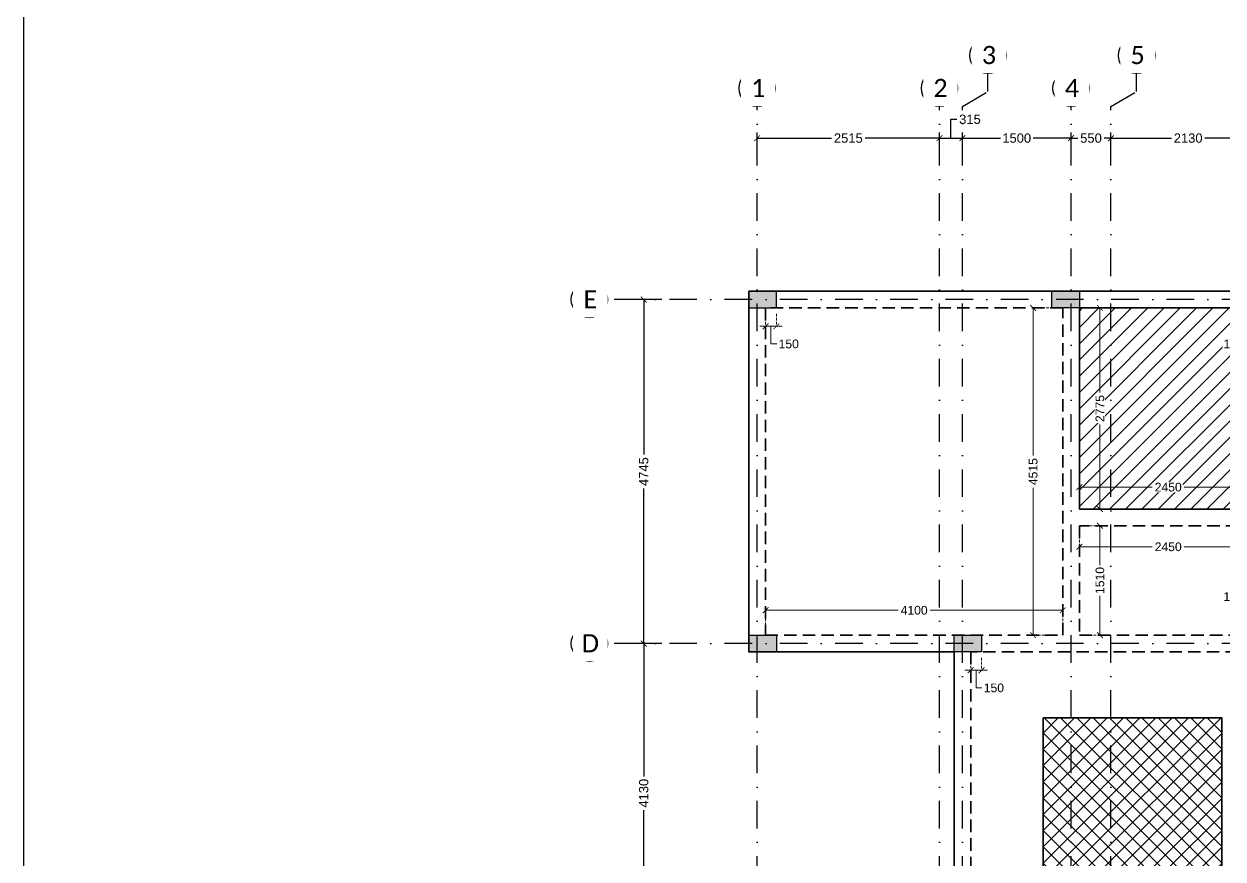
# Model space of a CAD drawing. Header units: millimetres. Extents: x -10000 to 124200, y -12045 to 23620.
# Drawn here: x -10000 to 6541, y 5787 to 17307 of the extents above; entities that cross this region are included whole.
import ezdxf

# ---------------------------------------------------------------- set-up
doc = ezdxf.new("R2010")
doc.units = ezdxf.units.MM
doc.header["$LTSCALE"] = 150
for name, pattern in [('1625E_Grid$0$DASHDOTX2', [50.8, 25.4, -12.7, 0, -12.7]), ('3BHK-W(SB)$0$HIDDEN', [0.375, 0.25, -0.125]), ('HIDDENX2', [19.05, 12.7, -6.35])]:
    doc.linetypes.add(name, pattern=pattern)
for name, color, linetype in [('1625E_Columns$0$ad-Column', 3, 'Continuous'), ('1625E_Columns$0$ad-Column Hatch', 125, 'Continuous'), ('1625E_Grid$0$ad-Grid', 8, '1625E_Grid$0$DASHDOTX2'), ('1625E_Grid$0$ad-Text main', 7, 'Continuous')]:
    doc.layers.add(name, color=color, linetype=linetype)
doc.layers.add('1625E_Grid$0$ad-Dimension', color=7, linetype='Continuous', lineweight=0, true_color=0x0000f9)
for name, color, linetype, lineweight in [('ad-Dimension', 6, 'Continuous', 0), ('ad-Elevation 10', 8, 'Continuous', 0), ('ad-Framing', 4, 'Continuous', 35)]:
    doc.layers.add(name, color=color, linetype=linetype, lineweight=lineweight)
doc.styles.add('1625E_Grid$0$Standard', font='arial.ttf')
doc.styles.add('ROMANS-TITLE', font='arial.ttf', dxfattribs={"width": 0.8})
doc.styles.get("Standard").update_dxf_attribs({"font": 'arial.ttf'})
doc.dimstyles.new('1625E_Grid$0$A-75-DIM-INT (Framing)', dxfattribs={"dimscale": 100, "dimtxt": 1.6, "dimasz": 1, "dimexe": 1, "dimexo": 1, "dimgap": 0.5, "dimtad": 0, "dimdec": 0, "dimdsep": 46, "dimtxsty": '1625E_Grid$0$Standard', "dimblk": '1625E_Grid$0$_ArchTick', "dimcen": 0.025, "dimclrd": 5, "dimclre": 5, "dimclrt": 256, "dimazin": 2, "dimtfac": 1, "dimtdec": 0, "dimtmove": 1, "dimatfit": 0, "dimldrblk": '1625E_Grid$0$_ArchTick', "dimfxl": 1, "dimfxlon": 1, "dimtfill": 1, "dimtolj": 1, "dimtzin": 0, "dimarcsym": 0})
doc.dimstyles.new('A-75-DIM-INT (Framing)', dxfattribs={"dimscale": 100, "dimtxt": 1.5, "dimasz": 1, "dimexe": 0, "dimexo": 0, "dimgap": 0.5, "dimtad": 0, "dimdec": 0, "dimdsep": 46, "dimtxsty": 'ROMANS-TITLE', "dimblk": 'ARCHTICK', "dimcen": 0.025, "dimclrd": 5, "dimclre": 5, "dimclrt": 256, "dimazin": 2, "dimtfac": 1, "dimtdec": 0, "dimtmove": 1, "dimatfit": 0, "dimldrblk": 'ARCHTICK', "dimfxl": 1, "dimtfill": 1, "dimtolj": 1, "dimtzin": 0, "dimarcsym": 0})

# ---------------------------------------------------------------- blocks, each defined once
blk = doc.blocks.new('1625E_Grid$0$_ArchTick')
at = {"color": 0, "linetype": 'ByBlock', "const_width": 0.15}
blk.add_lwpolyline([(-0.5, -0.5), (0.5, 0.5)], dxfattribs=at)
blk = doc.blocks.new('*D194')
at = {"layer": '1625E_Grid$0$ad-Dimension', "lineweight": -2, "transparency": 16777216}
for p, q in [((115, 15370), (115, 15812)), ((115, 15732), (1140, 15732)), ((2630, 15732), (1605, 15732)), ((2630, 15432), (2630, 15812))]:
    blk.add_line(p, q, dxfattribs=at)
at = {"layer": 'Defpoints', "color": 0, "transparency": 16777216}
for p in [(2630, 15732), (115, 15290), (2630, 15352)]:
    blk.add_point(p, dxfattribs=at)
at = {"layer": '1625E_Grid$0$ad-Dimension', "lineweight": -2, "transparency": 16777216, "xscale": 80, "yscale": 80, "zscale": 80, "rotation": 180}
blk.add_blockref('1625E_Grid$0$_ArchTick', (115, 15732), dxfattribs=at)
at = {"layer": '1625E_Grid$0$ad-Dimension', "lineweight": -2, "transparency": 16777216, "xscale": 80, "yscale": 80, "zscale": 80}
blk.add_blockref('1625E_Grid$0$_ArchTick', (2630, 15732), dxfattribs=at)
at = {"layer": '1625E_Grid$0$ad-Dimension', "transparency": 16777216, "insert": (1372, 15732), "char_height": 128, "attachment_point": 5, "style": '1625E_Grid$0$Standard', "bg_fill": 3, "box_fill_scale": 1.1, "bg_fill_color": 256, "bg_fill_true_color": 13158600, "bg_fill_transparency": 0}
blk.add_mtext('\\A1;2515', dxfattribs=at)
blk = doc.blocks.new('*D195')
at = {"layer": '1625E_Grid$0$ad-Dimension', "lineweight": -2, "transparency": 16777216}
for p, q in [((2787, 15732), (2788, 15992)), ((2788, 15992), (2868, 15992)), ((2630, 15370), (2630, 15812)), ((2630, 15732), (2945, 15732)), ((2945, 15432), (2945, 15812))]:
    blk.add_line(p, q, dxfattribs=at)
at = {"layer": 'Defpoints', "color": 0, "transparency": 16777216}
for p in [(2945, 15732), (2630, 15290), (2945, 15352)]:
    blk.add_point(p, dxfattribs=at)
at = {"layer": '1625E_Grid$0$ad-Dimension', "lineweight": -2, "transparency": 16777216, "xscale": 80, "yscale": 80, "zscale": 80, "rotation": 180}
blk.add_blockref('1625E_Grid$0$_ArchTick', (2630, 15732), dxfattribs=at)
at = {"layer": '1625E_Grid$0$ad-Dimension', "lineweight": -2, "transparency": 16777216, "xscale": 80, "yscale": 80, "zscale": 80}
blk.add_blockref('1625E_Grid$0$_ArchTick', (2945, 15732), dxfattribs=at)
at = {"layer": '1625E_Grid$0$ad-Dimension', "transparency": 16777216, "insert": (3050, 15992), "char_height": 128, "attachment_point": 5, "style": '1625E_Grid$0$Standard', "bg_fill": 3, "box_fill_scale": 1.1, "bg_fill_color": 256, "bg_fill_true_color": 13158600, "bg_fill_transparency": 0}
blk.add_mtext('\\A1;315', dxfattribs=at)
blk = doc.blocks.new('*D198')
at = {"layer": '1625E_Grid$0$ad-Dimension', "lineweight": -2, "transparency": 16777216}
for p, q in [((2945, 15432), (2945, 15812)), ((2945, 15732), (3470, 15732)), ((4445, 15732), (3920, 15732)), ((4445, 15432), (4445, 15812))]:
    blk.add_line(p, q, dxfattribs=at)
at = {"layer": 'Defpoints', "color": 0, "transparency": 16777216}
for p in [(4445, 15732), (2945, 15352), (4445, 15352)]:
    blk.add_point(p, dxfattribs=at)
at = {"layer": '1625E_Grid$0$ad-Dimension', "lineweight": -2, "transparency": 16777216, "xscale": 80, "yscale": 80, "zscale": 80, "rotation": 180}
blk.add_blockref('1625E_Grid$0$_ArchTick', (2945, 15732), dxfattribs=at)
at = {"layer": '1625E_Grid$0$ad-Dimension', "lineweight": -2, "transparency": 16777216, "xscale": 80, "yscale": 80, "zscale": 80}
blk.add_blockref('1625E_Grid$0$_ArchTick', (4445, 15732), dxfattribs=at)
at = {"layer": '1625E_Grid$0$ad-Dimension', "transparency": 16777216, "insert": (3695, 15732), "char_height": 128, "attachment_point": 5, "style": '1625E_Grid$0$Standard', "bg_fill": 3, "box_fill_scale": 1.1, "bg_fill_color": 256, "bg_fill_true_color": 13158600, "bg_fill_transparency": 0}
blk.add_mtext('\\A1;1500', dxfattribs=at)
blk = doc.blocks.new('*D196')
at = {"layer": '1625E_Grid$0$ad-Dimension', "lineweight": -2, "transparency": 16777216}
for p, q in [((4445, 15370), (4445, 15812)), ((4445, 15732), (4539, 15732)), ((4995, 15732), (4901, 15732)), ((4995, 15432), (4995, 15812))]:
    blk.add_line(p, q, dxfattribs=at)
at = {"layer": 'Defpoints', "color": 0, "transparency": 16777216}
for p in [(4995, 15732), (4445, 15290), (4995, 15352)]:
    blk.add_point(p, dxfattribs=at)
at = {"layer": '1625E_Grid$0$ad-Dimension', "lineweight": -2, "transparency": 16777216, "xscale": 80, "yscale": 80, "zscale": 80, "rotation": 180}
blk.add_blockref('1625E_Grid$0$_ArchTick', (4445, 15732), dxfattribs=at)
at = {"layer": '1625E_Grid$0$ad-Dimension', "lineweight": -2, "transparency": 16777216, "xscale": 80, "yscale": 80, "zscale": 80}
blk.add_blockref('1625E_Grid$0$_ArchTick', (4995, 15732), dxfattribs=at)
at = {"layer": '1625E_Grid$0$ad-Dimension', "transparency": 16777216, "insert": (4720, 15732), "char_height": 128, "attachment_point": 5, "style": '1625E_Grid$0$Standard', "bg_fill": 3, "box_fill_scale": 1.1, "bg_fill_color": 256, "bg_fill_true_color": 13158600, "bg_fill_transparency": 0}
blk.add_mtext('\\A1;550', dxfattribs=at)
blk = doc.blocks.new('*D197')
at = {"layer": '1625E_Grid$0$ad-Dimension', "lineweight": -2, "transparency": 16777216}
for p, q in [((4995, 15370), (4995, 15812)), ((4995, 15732), (5828, 15732)), ((7125, 15732), (6292, 15732)), ((7125, 15432), (7125, 15812))]:
    blk.add_line(p, q, dxfattribs=at)
at = {"layer": 'Defpoints', "color": 0, "transparency": 16777216}
for p in [(7125, 15732), (4995, 15290), (7125, 15352)]:
    blk.add_point(p, dxfattribs=at)
at = {"layer": '1625E_Grid$0$ad-Dimension', "lineweight": -2, "transparency": 16777216, "xscale": 80, "yscale": 80, "zscale": 80, "rotation": 180}
blk.add_blockref('1625E_Grid$0$_ArchTick', (4995, 15732), dxfattribs=at)
at = {"layer": '1625E_Grid$0$ad-Dimension', "lineweight": -2, "transparency": 16777216, "xscale": 80, "yscale": 80, "zscale": 80}
blk.add_blockref('1625E_Grid$0$_ArchTick', (7125, 15732), dxfattribs=at)
at = {"layer": '1625E_Grid$0$ad-Dimension', "transparency": 16777216, "insert": (6060, 15732), "char_height": 128, "attachment_point": 5, "style": '1625E_Grid$0$Standard', "bg_fill": 3, "box_fill_scale": 1.1, "bg_fill_color": 256, "bg_fill_true_color": 13158600, "bg_fill_transparency": 0}
blk.add_mtext('\\A1;2130', dxfattribs=at)
blk = doc.blocks.new('*D190')
at = {"layer": '1625E_Grid$0$ad-Dimension', "lineweight": -2, "transparency": 16777216}
for p, q in [((-1202, 13505), (-1530, 13505)), ((-1450, 13505), (-1450, 11367)), ((-1450, 8760), (-1450, 10898)), ((-1202, 8760), (-1530, 8760))]:
    blk.add_line(p, q, dxfattribs=at)
at = {"layer": 'Defpoints', "color": 0, "transparency": 16777216}
for p in [(-1122, 13505), (-1450, 8760), (-1122, 8760)]:
    blk.add_point(p, dxfattribs=at)
at = {"layer": '1625E_Grid$0$ad-Dimension', "lineweight": -2, "transparency": 16777216, "xscale": 80, "yscale": 80, "zscale": 80}
for p, rotation in [((-1450, 13505), 90), ((-1450, 8760), 270)]:
    blk.add_blockref('1625E_Grid$0$_ArchTick', p, dxfattribs=dict(at, rotation=rotation))
at = {"layer": '1625E_Grid$0$ad-Dimension', "transparency": 16777216, "insert": (-1450, 11132), "char_height": 128, "attachment_point": 5, "rotation": 90, "style": '1625E_Grid$0$Standard', "bg_fill": 3, "box_fill_scale": 1.1, "bg_fill_color": 257, "bg_fill_transparency": 0}
blk.add_mtext('\\A1;4745', dxfattribs=at)
blk = doc.blocks.new('*D191')
at = {"layer": '1625E_Grid$0$ad-Dimension', "lineweight": -2, "transparency": 16777216}
for p, q in [((-1202, 8760), (-1530, 8760)), ((-1450, 8760), (-1450, 6928)), ((-1450, 4630), (-1450, 6462)), ((-1202, 4630), (-1530, 4630))]:
    blk.add_line(p, q, dxfattribs=at)
at = {"layer": 'Defpoints', "color": 0, "transparency": 16777216}
for p in [(-1122, 8760), (-1450, 4630), (-1122, 4630)]:
    blk.add_point(p, dxfattribs=at)
at = {"layer": '1625E_Grid$0$ad-Dimension', "lineweight": -2, "transparency": 16777216, "xscale": 80, "yscale": 80, "zscale": 80}
for p, rotation in [((-1450, 8760), 90), ((-1450, 4630), 270)]:
    blk.add_blockref('1625E_Grid$0$_ArchTick', p, dxfattribs=dict(at, rotation=rotation))
at = {"layer": '1625E_Grid$0$ad-Dimension', "transparency": 16777216, "insert": (-1450, 6695), "char_height": 128, "attachment_point": 5, "rotation": 90, "style": '1625E_Grid$0$Standard', "bg_fill": 3, "box_fill_scale": 1.1, "bg_fill_color": 257, "bg_fill_transparency": 0}
blk.add_mtext('\\A1;4130', dxfattribs=at)
blk = doc.blocks.new('1625E_Columns$0$zw$6AA0')
at = {"layer": '1625E_Columns$0$ad-Column Hatch', "transparency": 33554687}
h = blk.add_hatch(color=256, dxfattribs=at)
h.dxf.hatch_style = 1
h.paths.add_polyline_path([(0, -230), (380, -230), (380, 0), (0, 0)])
at = {"layer": '1625E_Columns$0$ad-Column'}
blk.add_lwpolyline([(0, -230), (380, -230), (380, 0), (0, 0)], close=True, dxfattribs=at)
blk = doc.blocks.new('1625E_Columns')
at = {"layer": '1625E_Columns$0$ad-Column', "rotation": 359.9999999999993}
blk.add_blockref('1625E_Columns$0$zw$6AA0', (0, 13620), dxfattribs=at)
at = {"layer": '1625E_Columns$0$ad-Column', "xscale": -1}
for p, rotation in [((4560, 13620), 359.9999999999997), ((0, 8645), 179.9999999999998), ((3210, 8875), 359.9999999999997)]:
    blk.add_blockref('1625E_Columns$0$zw$6AA0', p, dxfattribs=dict(at, rotation=rotation))
blk = doc.blocks.new('zw$7E9D')
at = {"layer": 'ad-Elevation 10', "ltscale": 0.09}
h = blk.add_hatch(dxfattribs=at)
h.set_pattern_fill('ANSI31', color=256, scale=50)
h.set_pattern_definition([(45, (4560, 7508.14), (-112.2532, 112.2532), [])])
h.paths.add_polyline_path([(4560, -3005), (7010, -3005), (7010, -230), (4560, -230)])
h = blk.add_hatch(dxfattribs=at)
h.set_pattern_fill('ANSI37', color=256, scale=50)
h.set_pattern_definition([(45, (4060, -7965), (-112.253, 112.253), []), (135, (4060, -7965), (-112.253, -112.253), [])])
h.paths.add_polyline_path([(4060, -7965), (6525, -7965), (6525, -5885), (4060, -5885)])
blk.add_lwpolyline([(4560, -3005), (7010, -3005), (7010, -230), (4560, -230)], close=True, dxfattribs=at)
at = {"layer": 'ad-Framing'}
for points in [[(0, 0), (13540, 0), (13540, -4975), (12120, -4975), (12120, -8875), (13540, -8875), (13540, -15670), (2480, -15670), (2480, -13620), (0, -13620), (0, -8875), (2830, -8875), (2830, -4975), (0, -4975)], [(4560, -3005), (7010, -3005), (7010, -230), (4560, -230)], [(4060, -7965), (6525, -7965), (6525, -5885), (4060, -5885)]]:
    blk.add_lwpolyline(points, close=True, dxfattribs=at)
at = {"layer": 'ad-Framing', "linetype": 'HIDDENX2', "ltscale": 0.09}
for points in [[(230, -4745), (4330, -4745), (4330, -230), (230, -230)], [(4560, -4745), (7010, -4745), (7010, -3235), (4560, -3235)], [(3060, -8875), (11890, -8875), (11890, -4975), (3060, -4975)]]:
    blk.add_lwpolyline(points, close=True, dxfattribs=at)
blk = doc.blocks.new('_ArchTick')
at = {"color": 0, "linetype": 'ByBlock', "const_width": 0.15}
blk.add_lwpolyline([(-0.5, -0.5), (0.5, 0.5)], dxfattribs=at)
blk = doc.blocks.new('*D29')
at = {"layer": 'ad-Dimension', "linetype": '3BHK-W(SB)$0$HIDDEN', "lineweight": -2, "transparency": 16777216}
for p, q in [((0, -4435), (0, -4171)), ((4100, -4435), (4100, -4171))]:
    blk.add_line(p, q, dxfattribs=at)
at = {"layer": 'ad-Dimension', "lineweight": -2, "transparency": 16777216}
for p, q in [((0, -4171), (1829, -4171)), ((4100, -4171), (2271, -4171))]:
    blk.add_line(p, q, dxfattribs=at)
at = {"layer": 'Defpoints', "color": 0, "transparency": 16777216}
for p in [(4100, -4171), (0, -4515), (4100, -4515)]:
    blk.add_point(p, dxfattribs=at)
at = {"layer": 'ad-Dimension', "lineweight": -2, "transparency": 16777216, "xscale": 80, "yscale": 80, "zscale": 80, "rotation": 180}
blk.add_blockref('_ArchTick', (0, -4171), dxfattribs=at)
at = {"layer": 'ad-Dimension', "lineweight": -2, "transparency": 16777216, "xscale": 80, "yscale": 80, "zscale": 80}
blk.add_blockref('_ArchTick', (4100, -4171), dxfattribs=at)
at = {"layer": 'ad-Dimension', "transparency": 16777216, "insert": (2050, -4171), "char_height": 120, "attachment_point": 5, "bg_fill": 3, "box_fill_scale": 1.1, "bg_fill_color": 257, "bg_fill_transparency": 0}
blk.add_mtext('\\A1;4100', dxfattribs=at)
blk = doc.blocks.new('*D30')
at = {"layer": 'ad-Dimension', "linetype": '3BHK-W(SB)$0$HIDDEN', "lineweight": -2, "transparency": 16777216}
for p, q in [((4020, 0), (3692, 0)), ((4020, -4515), (3692, -4515))]:
    blk.add_line(p, q, dxfattribs=at)
at = {"layer": 'ad-Dimension', "lineweight": -2, "transparency": 16777216}
for p, q in [((3692, 0), (3692, -2035)), ((3692, -4515), (3692, -2480))]:
    blk.add_line(p, q, dxfattribs=at)
at = {"layer": 'Defpoints', "color": 0, "transparency": 16777216}
for p in [(4100, 0), (3692, -4515), (4100, -4515)]:
    blk.add_point(p, dxfattribs=at)
at = {"layer": 'ad-Dimension', "lineweight": -2, "transparency": 16777216, "xscale": 80, "yscale": 80, "zscale": 80}
for p, rotation in [((3692, 0), 90), ((3692, -4515), 270)]:
    blk.add_blockref('_ArchTick', p, dxfattribs=dict(at, rotation=rotation))
at = {"layer": 'ad-Dimension', "transparency": 16777216, "insert": (3692, -2258), "char_height": 120, "attachment_point": 5, "rotation": 90, "bg_fill": 3, "box_fill_scale": 1.1, "bg_fill_color": 257, "bg_fill_transparency": 0}
blk.add_mtext('\\A1;4515', dxfattribs=at)
blk = doc.blocks.new('*D31')
at = {"layer": 'ad-Dimension', "linetype": '3BHK-W(SB)$0$HIDDEN', "lineweight": -2, "transparency": 16777216}
for p, q in [((0, -80), (0, -253)), ((150, -80), (150, -253))]:
    blk.add_line(p, q, dxfattribs=at)
at = {"layer": 'ad-Dimension', "lineweight": -2, "transparency": 16777216}
for p, q in [((0, -253), (-80, -253)), ((150, -253), (0, -253)), ((74, -497), (75, -253)), ((150, -253), (230, -253)), ((154, -497), (74, -497))]:
    blk.add_line(p, q, dxfattribs=at)
at = {"layer": 'Defpoints', "color": 0, "transparency": 16777216}
for p in [(0, 0), (150, 0), (0, -253)]:
    blk.add_point(p, dxfattribs=at)
at = {"layer": 'ad-Dimension', "lineweight": -2, "transparency": 16777216, "xscale": 80, "yscale": 80, "zscale": 80}
blk.add_blockref('_ArchTick', (0, -253), dxfattribs=at)
at = {"layer": 'ad-Dimension', "lineweight": -2, "transparency": 16777216, "xscale": 80, "yscale": 80, "zscale": 80, "rotation": 180}
blk.add_blockref('_ArchTick', (150, -253), dxfattribs=at)
at = {"layer": 'ad-Dimension', "transparency": 16777216, "insert": (320, -497), "char_height": 120, "attachment_point": 5, "bg_fill": 3, "box_fill_scale": 1.1, "bg_fill_color": 257, "bg_fill_transparency": 0}
blk.add_mtext('\\A1;150', dxfattribs=at)
blk = doc.blocks.new('*D32')
at = {"layer": 'ad-Dimension', "linetype": '3BHK-W(SB)$0$HIDDEN', "lineweight": -2, "transparency": 16777216}
for p, q in [((4410, -3005), (4613, -3005)), ((4410, -4515), (4613, -4515))]:
    blk.add_line(p, q, dxfattribs=at)
at = {"layer": 'ad-Dimension', "lineweight": -2, "transparency": 16777216}
for p, q in [((4613, -3005), (4613, -3547)), ((4613, -4515), (4613, -3973))]:
    blk.add_line(p, q, dxfattribs=at)
at = {"layer": 'Defpoints', "color": 0, "transparency": 16777216}
for p in [(4330, -3005), (4330, -4515), (4613, -4515)]:
    blk.add_point(p, dxfattribs=at)
at = {"layer": 'ad-Dimension', "lineweight": -2, "transparency": 16777216, "xscale": 80, "yscale": 80, "zscale": 80}
for p, rotation in [((4613, -3005), 90), ((4613, -4515), 270)]:
    blk.add_blockref('_ArchTick', p, dxfattribs=dict(at, rotation=rotation))
at = {"layer": 'ad-Dimension', "transparency": 16777216, "insert": (4613, -3760), "char_height": 120, "attachment_point": 5, "rotation": 90, "bg_fill": 3, "box_fill_scale": 1.1, "bg_fill_color": 257, "bg_fill_transparency": 0}
blk.add_mtext('\\A1;1510', dxfattribs=at)
blk = doc.blocks.new('*D33')
at = {"layer": 'ad-Dimension', "lineweight": -2, "transparency": 16777216}
for p, q in [((6622, -3983), (6702, -3983)), ((6702, -3983), (6705, -4171)), ((6630, -4171), (6550, -4171)), ((6630, -4171), (6780, -4171)), ((6780, -4171), (6860, -4171))]:
    blk.add_line(p, q, dxfattribs=at)
at = {"layer": 'ad-Dimension', "linetype": '3BHK-W(SB)$0$HIDDEN', "lineweight": -2, "transparency": 16777216}
for p, q in [((6630, -4435), (6630, -4171)), ((6780, -4435), (6780, -4171))]:
    blk.add_line(p, q, dxfattribs=at)
at = {"layer": 'Defpoints', "color": 0, "transparency": 16777216}
for p in [(6780, -4171), (6630, -4515), (6780, -4515)]:
    blk.add_point(p, dxfattribs=at)
at = {"layer": 'ad-Dimension', "lineweight": -2, "transparency": 16777216, "xscale": 80, "yscale": 80, "zscale": 80}
blk.add_blockref('_ArchTick', (6630, -4171), dxfattribs=at)
at = {"layer": 'ad-Dimension', "lineweight": -2, "transparency": 16777216, "xscale": 80, "yscale": 80, "zscale": 80, "rotation": 180}
blk.add_blockref('_ArchTick', (6780, -4171), dxfattribs=at)
at = {"layer": 'ad-Dimension', "transparency": 16777216, "insert": (6456, -3983), "char_height": 120, "attachment_point": 5, "bg_fill": 3, "box_fill_scale": 1.1, "bg_fill_color": 257, "bg_fill_transparency": 0}
blk.add_mtext('\\A1;150', dxfattribs=at)
blk = doc.blocks.new('*D34')
at = {"layer": 'ad-Dimension', "linetype": '3BHK-W(SB)$0$HIDDEN', "lineweight": -2, "transparency": 16777216}
for p, q in [((4330, -3085), (4330, -3296)), ((6780, -3085), (6780, -3296))]:
    blk.add_line(p, q, dxfattribs=at)
at = {"layer": 'ad-Dimension', "lineweight": -2, "transparency": 16777216}
for p, q in [((4330, -3296), (5335, -3296)), ((6780, -3296), (5775, -3296))]:
    blk.add_line(p, q, dxfattribs=at)
at = {"layer": 'Defpoints', "color": 0, "transparency": 16777216}
for p in [(4330, -3005), (6780, -3005), (4330, -3296)]:
    blk.add_point(p, dxfattribs=at)
at = {"layer": 'ad-Dimension', "lineweight": -2, "transparency": 16777216, "xscale": 80, "yscale": 80, "zscale": 80, "rotation": 180}
blk.add_blockref('_ArchTick', (4330, -3296), dxfattribs=at)
at = {"layer": 'ad-Dimension', "lineweight": -2, "transparency": 16777216, "xscale": 80, "yscale": 80, "zscale": 80}
blk.add_blockref('_ArchTick', (6780, -3296), dxfattribs=at)
at = {"layer": 'ad-Dimension', "transparency": 16777216, "insert": (5555, -3296), "char_height": 120, "attachment_point": 5, "bg_fill": 3, "box_fill_scale": 1.1, "bg_fill_color": 257, "bg_fill_transparency": 0}
blk.add_mtext('\\A1;2450', dxfattribs=at)
blk = doc.blocks.new('*D46')
at = {"layer": 'ad-Dimension', "linetype": '3BHK-W(SB)$0$HIDDEN', "lineweight": -2, "transparency": 16777216}
for p, q in [((4330, -2695), (4330, -2473)), ((6780, -2695), (6780, -2473))]:
    blk.add_line(p, q, dxfattribs=at)
at = {"layer": 'ad-Dimension', "lineweight": -2, "transparency": 16777216}
for p, q in [((4330, -2473), (5335, -2473)), ((6780, -2473), (5775, -2473))]:
    blk.add_line(p, q, dxfattribs=at)
at = {"layer": 'Defpoints', "color": 0, "transparency": 16777216}
for p in [(4330, -2473), (4330, -2775), (6780, -2775)]:
    blk.add_point(p, dxfattribs=at)
at = {"layer": 'ad-Dimension', "lineweight": -2, "transparency": 16777216, "xscale": 80, "yscale": 80, "zscale": 80, "rotation": 180}
blk.add_blockref('_ArchTick', (4330, -2473), dxfattribs=at)
at = {"layer": 'ad-Dimension', "lineweight": -2, "transparency": 16777216, "xscale": 80, "yscale": 80, "zscale": 80}
blk.add_blockref('_ArchTick', (6780, -2473), dxfattribs=at)
at = {"layer": 'ad-Dimension', "transparency": 16777216, "insert": (5555, -2473), "char_height": 120, "attachment_point": 5, "bg_fill": 3, "box_fill_scale": 1.1, "bg_fill_color": 257, "bg_fill_transparency": 0}
blk.add_mtext('\\A1;2450', dxfattribs=at)
blk = doc.blocks.new('*D47')
at = {"layer": 'ad-Dimension', "linetype": '3BHK-W(SB)$0$HIDDEN', "lineweight": -2, "transparency": 16777216}
for p, q in [((4410, 0), (4613, 0)), ((4410, -2775), (4613, -2775))]:
    blk.add_line(p, q, dxfattribs=at)
at = {"layer": 'ad-Dimension', "lineweight": -2, "transparency": 16777216}
for p, q in [((4613, 0), (4613, -1167)), ((4613, -2775), (4613, -1608))]:
    blk.add_line(p, q, dxfattribs=at)
at = {"layer": 'Defpoints', "color": 0, "transparency": 16777216}
for p in [(4330, 0), (4330, -2775), (4613, -2775)]:
    blk.add_point(p, dxfattribs=at)
at = {"layer": 'ad-Dimension', "lineweight": -2, "transparency": 16777216, "xscale": 80, "yscale": 80, "zscale": 80}
for p, rotation in [((4613, 0), 90), ((4613, -2775), 270)]:
    blk.add_blockref('_ArchTick', p, dxfattribs=dict(at, rotation=rotation))
at = {"layer": 'ad-Dimension', "transparency": 16777216, "insert": (4613, -1388), "char_height": 120, "attachment_point": 5, "rotation": 90, "bg_fill": 3, "box_fill_scale": 1.1, "bg_fill_color": 257, "bg_fill_transparency": 0}
blk.add_mtext('\\A1;2775', dxfattribs=at)
blk = doc.blocks.new('*D48')
at = {"layer": 'ad-Dimension', "linetype": '3BHK-W(SB)$0$HIDDEN', "lineweight": -2, "transparency": 16777216}
for p, q in [((6630, -80), (6630, -253)), ((6780, -80), (6780, -253))]:
    blk.add_line(p, q, dxfattribs=at)
at = {"layer": 'ad-Dimension', "lineweight": -2, "transparency": 16777216}
for p, q in [((6630, -253), (6550, -253)), ((6630, -253), (6780, -253)), ((6705, -497), (6705, -253)), ((6780, -253), (6860, -253)), ((6625, -497), (6705, -497))]:
    blk.add_line(p, q, dxfattribs=at)
at = {"layer": 'Defpoints', "color": 0, "transparency": 16777216}
for p in [(6630, 0), (6780, 0), (6780, -253)]:
    blk.add_point(p, dxfattribs=at)
at = {"layer": 'ad-Dimension', "lineweight": -2, "transparency": 16777216, "xscale": 80, "yscale": 80, "zscale": 80}
blk.add_blockref('_ArchTick', (6630, -253), dxfattribs=at)
at = {"layer": 'ad-Dimension', "lineweight": -2, "transparency": 16777216, "xscale": 80, "yscale": 80, "zscale": 80, "rotation": 180}
blk.add_blockref('_ArchTick', (6780, -253), dxfattribs=at)
at = {"layer": 'ad-Dimension', "transparency": 16777216, "insert": (6458, -497), "char_height": 120, "attachment_point": 5, "bg_fill": 3, "box_fill_scale": 1.1, "bg_fill_color": 257, "bg_fill_transparency": 0}
blk.add_mtext('\\A1;150', dxfattribs=at)
blk = doc.blocks.new('*D51')
at = {"layer": 'ad-Dimension', "linetype": '3BHK-W(SB)$0$HIDDEN', "lineweight": -2, "transparency": 16777216}
for p, q in [((2830, -4825), (2830, -4998)), ((2980, -4825), (2980, -4998))]:
    blk.add_line(p, q, dxfattribs=at)
at = {"layer": 'ad-Dimension', "lineweight": -2, "transparency": 16777216}
for p, q in [((2830, -4998), (2750, -4998)), ((2980, -4998), (2830, -4998)), ((2904, -5242), (2905, -4998)), ((2980, -4998), (3060, -4998)), ((2984, -5242), (2904, -5242))]:
    blk.add_line(p, q, dxfattribs=at)
at = {"layer": 'Defpoints', "color": 0, "transparency": 16777216}
for p in [(2830, -4745), (2980, -4745), (2830, -4998)]:
    blk.add_point(p, dxfattribs=at)
at = {"layer": 'ad-Dimension', "lineweight": -2, "transparency": 16777216, "xscale": 80, "yscale": 80, "zscale": 80}
blk.add_blockref('_ArchTick', (2830, -4998), dxfattribs=at)
at = {"layer": 'ad-Dimension', "lineweight": -2, "transparency": 16777216, "xscale": 80, "yscale": 80, "zscale": 80, "rotation": 180}
blk.add_blockref('_ArchTick', (2980, -4998), dxfattribs=at)
at = {"layer": 'ad-Dimension', "transparency": 16777216, "insert": (3150, -5242), "char_height": 120, "attachment_point": 5, "bg_fill": 3, "box_fill_scale": 1.1, "bg_fill_color": 257, "bg_fill_transparency": 0}
blk.add_mtext('\\A1;150', dxfattribs=at)
blk = doc.blocks.new('1625E_Grid')
at = {"layer": '1625E_Grid$0$ad-Grid', "ltscale": 0.1}
for points in [[(5348.6, -4913.6), (5348.6, -4663.6), (4995, -4460), (4995, 16170), (5348.6, 16373.6), (5348.6, 16623.6)], [(115, -4460), (115, 16170)], [(2630, -4460), (2630, 16170)], [(4445, -4460), (4445, 16170)]]:
    blk.add_lwpolyline(points, dxfattribs=at)
at = {"layer": '1625E_Grid$0$ad-Grid', "color": 7, "linetype": 'ByBlock'}
for centre in [(3298.6, 16873.6), (5348.6, 16873.6), (115, 16420), (2630, 16420), (4445, 16420), (-2200, 13505), (-2200, 8760)]:
    blk.add_circle(centre, 250, dxfattribs=at)
at = {"layer": '1625E_Grid$0$ad-Text main', "char_height": 250, "width": 227.385, "attachment_point": 5, "style": '1625E_Grid$0$Standard', "bg_fill": 2}
for s, insert in [('{\\fCalibri|b0|i0|c0|p34;5}', (5362, 16877.6)), ('{\\fCalibri|b0|i0|c0|p34;1}', (128.5, 16424)), ('{\\fCalibri|b0|i0|c0|p34;2}', (2643.5, 16424)), ('{\\fCalibri|b0|i0|c0|p34;4}', (4458.5, 16424)), ('{\\fCalibri|b0|i0|c0|p34;E}', (-2186.5, 13509)), ('{\\fCalibri|b0|i0|c0|p34;D}', (-2186.5, 8764))]:
    blk.add_mtext(s, dxfattribs=dict(at, insert=insert))
at = {"layer": '1625E_Grid$0$ad-Dimension'}
dim = blk.add_linear_dim(base=(2630, 15732), p1=(115, 15289.9), p2=(2630, 15351.9), dimstyle='1625E_Grid$0$A-75-DIM-INT (Framing)', override={"dimscale": 80, "dimblk": '1625E_Grid$0$_ArchTick', "dimclrd": 256, "dimclre": 256, "dimfxl": 10, "dimtfill": 1, "dimtfillclr": 0}, dxfattribs=at)
dim.commit()
dim.dimension.update_dxf_attribs({"geometry": '*D194', "text_midpoint": (1372.5, 15732)})
at = {"layer": '1625E_Grid$0$ad-Grid', "ltscale": 0.1}
for points in [[(3298.6, -4913.6), (3298.6, -4663.6), (2945, -4460), (2945, 16170), (3298.6, 16373.6), (3298.6, 16623.6)], [(16050, 13505), (-1950, 13505)], [(16050, 8760), (-1950, 8760)]]:
    blk.add_lwpolyline(points, dxfattribs=at)
at = {"layer": '1625E_Grid$0$ad-Text main', "insert": (3312, 16877.6), "char_height": 250, "width": 227.385, "attachment_point": 5, "style": '1625E_Grid$0$Standard', "bg_fill": 2}
blk.add_mtext('{\\fCalibri|b0|i0|c0|p34;3}', dxfattribs=at)
at = {"layer": '1625E_Grid$0$ad-Dimension'}
dim = blk.add_linear_dim(base=(2945, 15732), p1=(2630, 15289.9), p2=(2945, 15351.9), dimstyle='1625E_Grid$0$A-75-DIM-INT (Framing)', override={"dimscale": 80, "dimblk": '1625E_Grid$0$_ArchTick', "dimclrd": 256, "dimclre": 256, "dimfxl": 10, "dimtfill": 1, "dimtfillclr": 0}, dxfattribs=at)
dim.commit()
dim.dimension.update_dxf_attribs({"geometry": '*D195', "text_midpoint": (2908, 15992.4), "dimtype": 128})
dim = blk.add_linear_dim(base=(-1450, 8760), p1=(-1122, 13505), p2=(-1122, 8760), angle=90, dimstyle='1625E_Grid$0$A-75-DIM-INT (Framing)', override={"dimscale": 80, "dimblk": '1625E_Grid$0$_ArchTick', "dimclrd": 256, "dimclre": 256, "dimfxl": 10, "dimtfill": 1, "dimtfillclr": 0}, dxfattribs=at)
dim.commit()
dim.dimension.update_dxf_attribs({"geometry": '*D190', "text_midpoint": (-1450, 11132.5)})
dim = blk.add_linear_dim(base=(4445, 15732.4), p1=(2945, 15352.3), p2=(4445, 15352.3), dimstyle='1625E_Grid$0$A-75-DIM-INT (Framing)', override={"dimscale": 80, "dimblk": '1625E_Grid$0$_ArchTick', "dimclrd": 256, "dimclre": 256, "dimfxl": 10, "dimtfill": 1, "dimtfillclr": 0}, dxfattribs=at)
dim.commit()
dim.dimension.update_dxf_attribs({"geometry": '*D198', "text_midpoint": (3695, 15732.4)})
dim = blk.add_linear_dim(base=(-1450, 4630), p1=(-1122, 8760), p2=(-1122, 4630), angle=90, dimstyle='1625E_Grid$0$A-75-DIM-INT (Framing)', override={"dimscale": 80, "dimblk": '1625E_Grid$0$_ArchTick', "dimclrd": 256, "dimclre": 256, "dimfxl": 10, "dimtfill": 1, "dimtfillclr": 0}, dxfattribs=at)
dim.commit()
dim.dimension.update_dxf_attribs({"geometry": '*D191', "text_midpoint": (-1450, 6695)})
dim = blk.add_linear_dim(base=(4995, 15732), p1=(4445, 15289.9), p2=(4995, 15351.9), dimstyle='1625E_Grid$0$A-75-DIM-INT (Framing)', override={"dimscale": 80, "dimblk": '1625E_Grid$0$_ArchTick', "dimclrd": 256, "dimclre": 256, "dimfxl": 10, "dimtfill": 1, "dimtfillclr": 0}, dxfattribs=at)
dim.commit()
dim.dimension.update_dxf_attribs({"geometry": '*D196', "text_midpoint": (4720, 15732)})
dim = blk.add_linear_dim(base=(7125, 15732), p1=(4995, 15289.9), p2=(7125, 15351.9), dimstyle='1625E_Grid$0$A-75-DIM-INT (Framing)', override={"dimscale": 80, "dimblk": '1625E_Grid$0$_ArchTick', "dimclrd": 256, "dimclre": 256, "dimfxl": 10, "dimtfill": 1, "dimtfillclr": 0}, dxfattribs=at)
dim.commit()
dim.dimension.update_dxf_attribs({"geometry": '*D197', "text_midpoint": (6060, 15732)})
blk = doc.blocks.new('zw$7D19')
at = {"layer": 'ad-Dimension'}
for base, p1, p2, picture, middle in [((0, -252.8), (150, 0), (0, 0), '*D31', (193.6, -496.6)), ((2830, -4997.8), (2980, -4745), (2830, -4745), '*D51', (3023.6, -5241.6))]:
    dim = blk.add_linear_dim(base=base, p1=p1, p2=p2, angle=180, dimstyle='A-75-DIM-INT (Framing)', override={"dimscale": 80, "dimexo": 1, "dimtxsty": 'Standard', "dimblk": 'ArchTick', "dimclrd": 256, "dimclre": 256, "dimfxl": 10, "dimtfill": 1, "dimtfillclr": 0}, dxfattribs=at)
    dim.commit()
    dim.dimension.update_dxf_attribs({"geometry": picture, "text_midpoint": middle, "dimtype": 128})
for base, p1, p2, picture, middle in [((6780, -252.8), (6630, 0), (6780, 0), '*D48', (6584.8, -496.6)), ((6780, -4171.4), (6630, -4515), (6780, -4515), '*D33', (6582.4, -3982.7))]:
    dim = blk.add_linear_dim(base=base, p1=p1, p2=p2, dimstyle='A-75-DIM-INT (Framing)', override={"dimscale": 80, "dimexo": 1, "dimtxsty": 'Standard', "dimblk": 'ArchTick', "dimclrd": 256, "dimclre": 256, "dimfxl": 10, "dimtfill": 1, "dimtfillclr": 0}, dxfattribs=at)
    dim.commit()
    dim.dimension.update_dxf_attribs({"geometry": picture, "text_midpoint": middle, "dimtype": 128})
for base, p1, p2, picture, middle in [((4330, -2472.7), (6780, -2775), (4330, -2775), '*D46', (5555, -2472.7)), ((4100, -4171.4), (0, -4515), (4100, -4515), '*D29', (2050, -4171.4))]:
    dim = blk.add_linear_dim(base=base, p1=p1, p2=p2, dimstyle='A-75-DIM-INT (Framing)', override={"dimscale": 80, "dimexo": 1, "dimtxsty": 'Standard', "dimblk": 'ArchTick', "dimclrd": 256, "dimclre": 256, "dimfxl": 10, "dimtfill": 1, "dimtfillclr": 0}, dxfattribs=at)
    dim.commit()
    dim.dimension.update_dxf_attribs({"geometry": picture, "text_midpoint": middle})
dim = blk.add_linear_dim(base=(4613.2, -4515), p1=(4330, -3005), p2=(4330, -4515), angle=90, dimstyle='A-75-DIM-INT (Framing)', override={"dimscale": 80, "dimexo": 1, "dimtxsty": 'Standard', "dimblk": 'ArchTick', "dimclrd": 256, "dimclre": 256, "dimfxl": 10, "dimtfill": 1, "dimtfillclr": 0}, dxfattribs=at)
dim.commit()
dim.dimension.update_dxf_attribs({"geometry": '*D32', "text_midpoint": (4613.2, -3760)})
for base, p1, p2, picture, middle in [((3692.1, -4515), (4100, 0), (4100, -4515), '*D30', (3692.1, -2257.5)), ((4613.2, -2775), (4330, 0), (4330, -2775), '*D47', (4613.2, -1387.5))]:
    dim = blk.add_linear_dim(base=base, p1=p1, p2=p2, angle=90, dimstyle='A-75-DIM-INT (Framing)', override={"dimscale": 80, "dimexo": 1, "dimtxsty": 'Standard', "dimblk": 'ArchTick', "dimclrd": 256, "dimclre": 256, "dimfxl": 10, "dimtfill": 1, "dimtfillclr": 0}, dxfattribs=at)
    dim.commit()
    dim.dimension.update_dxf_attribs({"geometry": picture, "text_midpoint": middle})
dim = blk.add_linear_dim(base=(4330, -3295.9), p1=(6780, -3005), p2=(4330, -3005), dimstyle='A-75-DIM-INT (Framing)', override={"dimscale": 80, "dimexo": 1, "dimtxsty": 'Standard', "dimblk": 'ArchTick', "dimclrd": 256, "dimclre": 256, "dimfxl": 10, "dimtfill": 1, "dimtfillclr": 0}, dxfattribs=at)
dim.commit()
dim.dimension.update_dxf_attribs({"geometry": '*D34', "text_midpoint": (5555, -3295.9)})

msp = doc.modelspace()

# ---------------------------------------------------------------- block references
msp.add_blockref('1625E_Grid', (0, 0))

# ---------------------------------------------------------------- next in the draw order: block references
at = {"layer": 'ad-Framing'}
msp.add_blockref('zw$7E9D', (0, 13620), dxfattribs=at)

# ---------------------------------------------------------------- next in the draw order: block references
at = {"layer": 'ad-Dimension'}
msp.add_blockref('zw$7D19', (230, 13390), dxfattribs=at)

# ---------------------------------------------------------------- next in the draw order: linework, layer by layer
msp.add_lwpolyline([(-10000, 23620), (23550, 23620), (23550, -12045), (-10000, -12045)], close=True)

# ---------------------------------------------------------------- next in the draw order: block references
msp.add_blockref('1625E_Columns', (0, 0))

doc.saveas('drawing.dxf')
